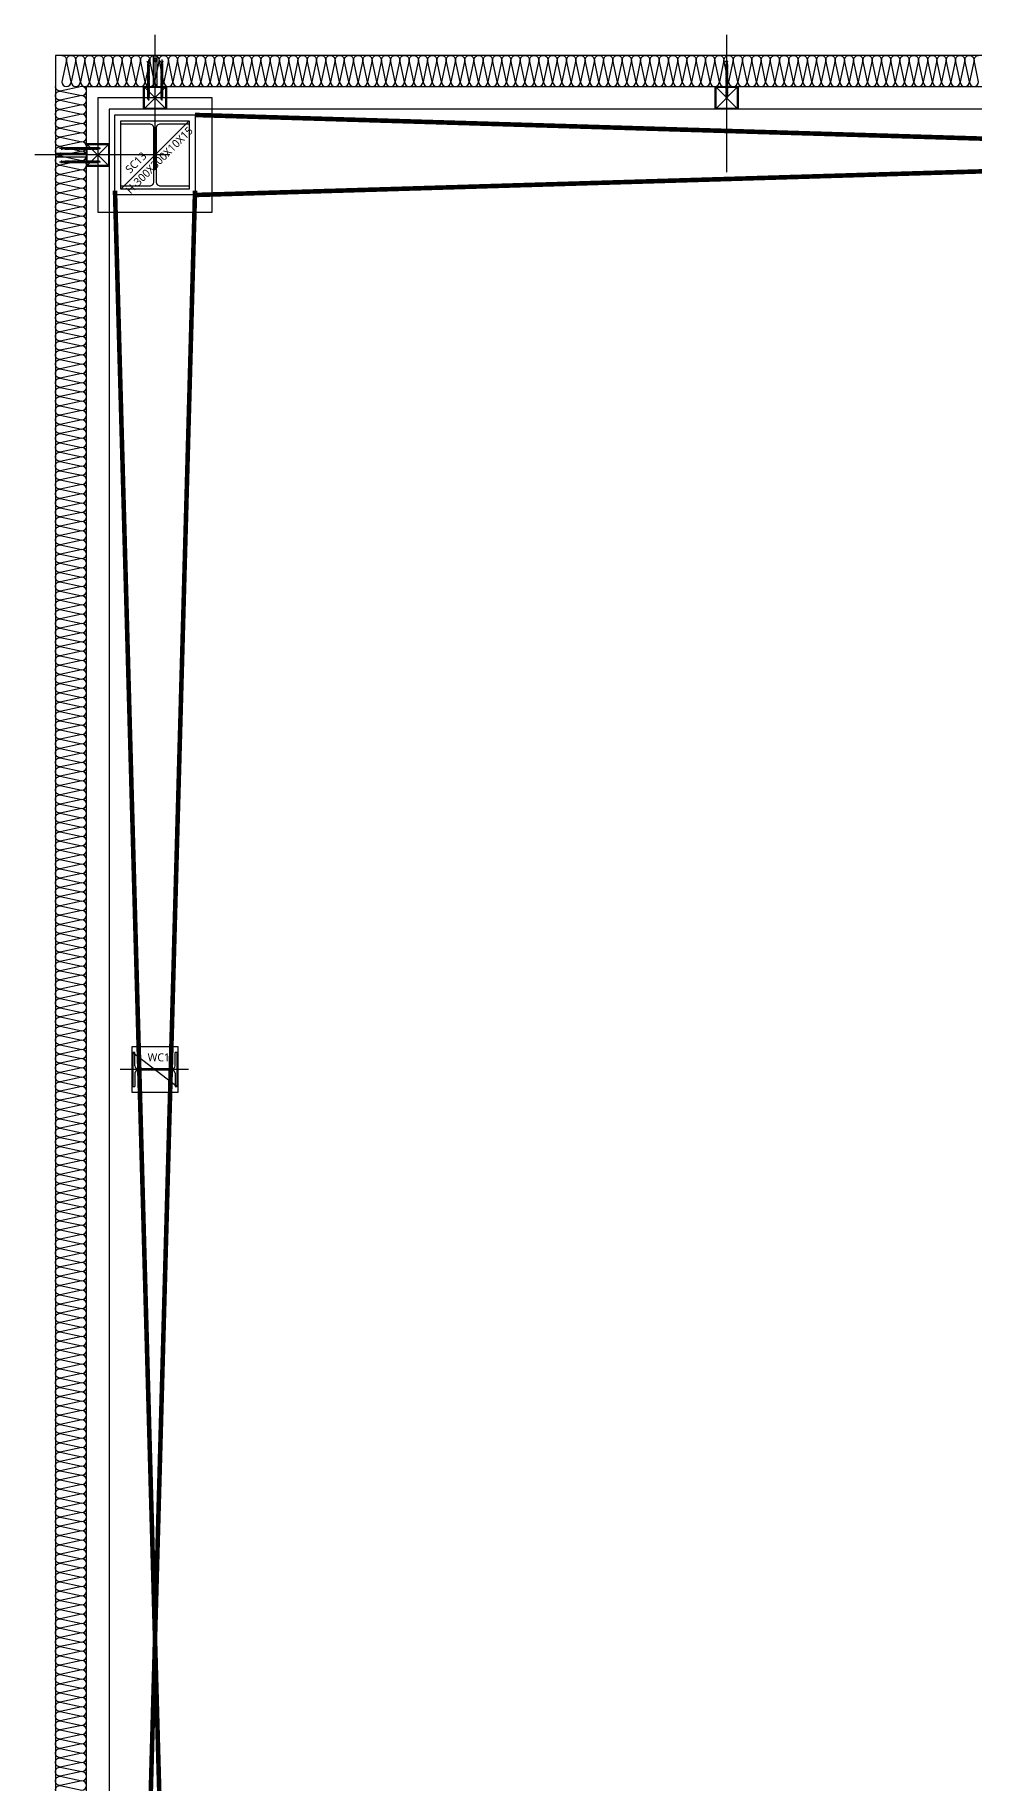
# Model space of a CAD drawing. Header units: millimetres. Extents: x -168200 to 504600, y -244718 to -125918.
# Drawn here: x -127225 to -123118, y -165939 to -158293 of the extents above; entities that cross this region are included whole.
import ezdxf
from ezdxf.enums import TextEntityAlignment as Align

# ---------------------------------------------------------------- set-up
doc = ezdxf.new("R2010")
doc.units = ezdxf.units.MM
doc.linetypes.add('HIDDEN', pattern=[0.375, 0.25, -0.125])
doc.linetypes.add('PHANTOM2', pattern=[1.25, 0.625, -0.125, 0.125, -0.125, 0.125, -0.125])
doc.layers.add('arch', color=8, linetype='Continuous')
doc.styles.add('스타일1', font='malgun.ttf')

# ---------------------------------------------------------------- blocks, each defined once
blk = doc.blocks.new('*U483')
at = {"color": 0}
for points in [[(-9222.2, 0, -0.414214), (-9237.2, 15), (-9222.2, 85, 1), (-9252.2, 85), (-9237.2, 15, -0.414214), (-9252.2, 0, 0.414214)], [(-9192.2, 0, -0.414214), (-9207.2, 15), (-9192.2, 85, 1), (-9222.2, 85), (-9207.2, 15, -0.414214), (-9222.2, 0, 0.414214)], [(-9162.2, 0, -0.414214), (-9177.2, 15), (-9162.2, 85, 1), (-9192.2, 85), (-9177.2, 15, -0.414214), (-9192.2, 0, 0.414214)], [(-9132.2, 0, -0.414214), (-9147.2, 15), (-9132.2, 85, 1), (-9162.2, 85), (-9147.2, 15, -0.414214), (-9162.2, 0, 0.414214)], [(-9102.2, 0, -0.414214), (-9117.2, 15), (-9102.2, 85, 1), (-9132.2, 85), (-9117.2, 15, -0.414214), (-9132.2, 0, 0.414214)], [(-9072.2, 0, -0.414214), (-9087.2, 15), (-9072.2, 85, 1), (-9102.2, 85), (-9087.2, 15, -0.414214), (-9102.2, 0, 0.414214)], [(-9042.2, 0, -0.414214), (-9057.2, 15), (-9042.2, 85, 1), (-9072.2, 85), (-9057.2, 15, -0.414214), (-9072.2, 0, 0.414214)], [(-9012.2, 0, -0.414214), (-9027.2, 15), (-9012.2, 85, 1), (-9042.2, 85), (-9027.2, 15, -0.414214), (-9042.2, 0, 0.414214)], [(-8982.2, 0, -0.414214), (-8997.2, 15), (-8982.2, 85, 1), (-9012.2, 85), (-8997.2, 15, -0.414214), (-9012.2, 0, 0.414214)], [(-8952.2, 0, -0.414214), (-8967.2, 15), (-8952.2, 85, 1), (-8982.2, 85), (-8967.2, 15, -0.414214), (-8982.2, 0, 0.414214)], [(-8922.2, 0, -0.414214), (-8937.2, 15), (-8922.2, 85, 1), (-8952.2, 85), (-8937.2, 15, -0.414214), (-8952.2, 0, 0.414214)], [(-8892.2, 0, -0.414214), (-8907.2, 15), (-8892.2, 85, 1), (-8922.2, 85), (-8907.2, 15, -0.414214), (-8922.2, 0, 0.414214)], [(-8862.2, 0, -0.414214), (-8877.2, 15), (-8862.2, 85, 1), (-8892.2, 85), (-8877.2, 15, -0.414214), (-8892.2, 0, 0.414214)], [(-8832.2, 0, -0.414214), (-8847.2, 15), (-8832.2, 85, 1), (-8862.2, 85), (-8847.2, 15, -0.414214), (-8862.2, 0, 0.414214)], [(-8802.2, 0, -0.414214), (-8817.2, 15), (-8802.2, 85, 1), (-8832.2, 85), (-8817.2, 15, -0.414214), (-8832.2, 0, 0.414214)], [(-8772.2, 0, -0.414214), (-8787.2, 15), (-8772.2, 85, 1), (-8802.2, 85), (-8787.2, 15, -0.414214), (-8802.2, 0, 0.414214)], [(-8742.2, 0, -0.414214), (-8757.2, 15), (-8742.2, 85, 1), (-8772.2, 85), (-8757.2, 15, -0.414214), (-8772.2, 0, 0.414214)], [(-8712.2, 0, -0.414214), (-8727.2, 15), (-8712.2, 85, 1), (-8742.2, 85), (-8727.2, 15, -0.414214), (-8742.2, 0, 0.414214)], [(-8682.2, 0, -0.414214), (-8697.2, 15), (-8682.2, 85, 1), (-8712.2, 85), (-8697.2, 15, -0.414214), (-8712.2, 0, 0.414214)], [(-8652.2, 0, -0.414214), (-8667.2, 15), (-8652.2, 85, 1), (-8682.2, 85), (-8667.2, 15, -0.414214), (-8682.2, 0, 0.414214)], [(-8622.2, 0, -0.414214), (-8637.2, 15), (-8622.2, 85, 1), (-8652.2, 85), (-8637.2, 15, -0.414214), (-8652.2, 0, 0.414214)], [(-8592.2, 0, -0.414214), (-8607.2, 15), (-8592.2, 85, 1), (-8622.2, 85), (-8607.2, 15, -0.414214), (-8622.2, 0, 0.414214)], [(-8562.2, 0, -0.414214), (-8577.2, 15), (-8562.2, 85, 1), (-8592.2, 85), (-8577.2, 15, -0.414214), (-8592.2, 0, 0.414214)], [(-8532.2, 0, -0.414214), (-8547.2, 15), (-8532.2, 85, 1), (-8562.2, 85), (-8547.2, 15, -0.414214), (-8562.2, 0, 0.414214)], [(-8502.2, 0, -0.414214), (-8517.2, 15), (-8502.2, 85, 1), (-8532.2, 85), (-8517.2, 15, -0.414214), (-8532.2, 0, 0.414214)], [(-8472.2, 0, -0.414214), (-8487.2, 15), (-8472.2, 85, 1), (-8502.2, 85), (-8487.2, 15, -0.414214), (-8502.2, 0, 0.414214)], [(-8442.2, 0, -0.414214), (-8457.2, 15), (-8442.2, 85, 1), (-8472.2, 85), (-8457.2, 15, -0.414214), (-8472.2, 0, 0.414214)], [(-8412.2, 0, -0.414214), (-8427.2, 15), (-8412.2, 85, 1), (-8442.2, 85), (-8427.2, 15, -0.414214), (-8442.2, 0, 0.414214)], [(-8382.2, 0, -0.414214), (-8397.2, 15), (-8382.2, 85, 1), (-8412.2, 85), (-8397.2, 15, -0.414214), (-8412.2, 0, 0.414214)], [(-8352.2, 0, -0.414214), (-8367.2, 15), (-8352.2, 85, 1), (-8382.2, 85), (-8367.2, 15, -0.414214), (-8382.2, 0, 0.414214)], [(-8322.2, 0, -0.414214), (-8337.2, 15), (-8322.2, 85, 1), (-8352.2, 85), (-8337.2, 15, -0.414214), (-8352.2, 0, 0.414214)], [(-8292.2, 0, -0.414214), (-8307.2, 15), (-8292.2, 85, 1), (-8322.2, 85), (-8307.2, 15, -0.414214), (-8322.2, 0, 0.414214)], [(-8262.2, 0, -0.414214), (-8277.2, 15), (-8262.2, 85, 1), (-8292.2, 85), (-8277.2, 15, -0.414214), (-8292.2, 0, 0.414214)], [(-8232.2, 0, -0.414214), (-8247.2, 15), (-8232.2, 85, 1), (-8262.2, 85), (-8247.2, 15, -0.414214), (-8262.2, 0, 0.414214)], [(-8202.2, 0, -0.414214), (-8217.2, 15), (-8202.2, 85, 1), (-8232.2, 85), (-8217.2, 15, -0.414214), (-8232.2, 0, 0.414214)], [(-8172.2, 0, -0.414214), (-8187.2, 15), (-8172.2, 85, 1), (-8202.2, 85), (-8187.2, 15, -0.414214), (-8202.2, 0, 0.414214)], [(-8142.2, 0, -0.414214), (-8157.2, 15), (-8142.2, 85, 1), (-8172.2, 85), (-8157.2, 15, -0.414214), (-8172.2, 0, 0.414214)], [(-8112.2, 0, -0.414214), (-8127.2, 15), (-8112.2, 85, 1), (-8142.2, 85), (-8127.2, 15, -0.414214), (-8142.2, 0, 0.414214)], [(-8082.2, 0, -0.414214), (-8097.2, 15), (-8082.2, 85, 1), (-8112.2, 85), (-8097.2, 15, -0.414214), (-8112.2, 0, 0.414214)], [(-8052.2, 0, -0.414214), (-8067.2, 15), (-8052.2, 85, 1), (-8082.2, 85), (-8067.2, 15, -0.414214), (-8082.2, 0, 0.414214)], [(-8022.2, 0, -0.414214), (-8037.2, 15), (-8022.2, 85, 1), (-8052.2, 85), (-8037.2, 15, -0.414214), (-8052.2, 0, 0.414214)], [(-7992.2, 0, -0.414214), (-8007.2, 15), (-7992.2, 85, 1), (-8022.2, 85), (-8007.2, 15, -0.414214), (-8022.2, 0, 0.414214)], [(-7962.2, 0, -0.414214), (-7977.2, 15), (-7962.2, 85, 1), (-7992.2, 85), (-7977.2, 15, -0.414214), (-7992.2, 0, 0.414214)], [(-7932.2, 0, -0.414214), (-7947.2, 15), (-7932.2, 85, 1), (-7962.2, 85), (-7947.2, 15, -0.414214), (-7962.2, 0, 0.414214)], [(-7902.2, 0, -0.414214), (-7917.2, 15), (-7902.2, 85, 1), (-7932.2, 85), (-7917.2, 15, -0.414214), (-7932.2, 0, 0.414214)], [(-7872.2, 0, -0.414214), (-7887.2, 15), (-7872.2, 85, 1), (-7902.2, 85), (-7887.2, 15, -0.414214), (-7902.2, 0, 0.414214)], [(-7842.2, 0, -0.414214), (-7857.2, 15), (-7842.2, 85, 1), (-7872.2, 85), (-7857.2, 15, -0.414214), (-7872.2, 0, 0.414214)], [(-7812.2, 0, -0.414214), (-7827.2, 15), (-7812.2, 85, 1), (-7842.2, 85), (-7827.2, 15, -0.414214), (-7842.2, 0, 0.414214)], [(-7782.2, 0, -0.414214), (-7797.2, 15), (-7782.2, 85, 1), (-7812.2, 85), (-7797.2, 15, -0.414214), (-7812.2, 0, 0.414214)], [(-7752.2, 0, -0.414214), (-7767.2, 15), (-7752.2, 85, 1), (-7782.2, 85), (-7767.2, 15, -0.414214), (-7782.2, 0, 0.414214)], [(-7722.2, 0, -0.414214), (-7737.2, 15), (-7722.2, 85, 1), (-7752.2, 85), (-7737.2, 15, -0.414214), (-7752.2, 0, 0.414214)], [(-7692.2, 0, -0.414214), (-7707.2, 15), (-7692.2, 85, 1), (-7722.2, 85), (-7707.2, 15, -0.414214), (-7722.2, 0, 0.414214)], [(-7662.2, 0, -0.414214), (-7677.2, 15), (-7662.2, 85, 1), (-7692.2, 85), (-7677.2, 15, -0.414214), (-7692.2, 0, 0.414214)], [(-7632.2, 0, -0.414214), (-7647.2, 15), (-7632.2, 85, 1), (-7662.2, 85), (-7647.2, 15, -0.414214), (-7662.2, 0, 0.414214)], [(-7602.2, 0, -0.414214), (-7617.2, 15), (-7602.2, 85, 1), (-7632.2, 85), (-7617.2, 15, -0.414214), (-7632.2, 0, 0.414214)], [(-7572.2, 0, -0.414214), (-7587.2, 15), (-7572.2, 85, 1), (-7602.2, 85), (-7587.2, 15, -0.414214), (-7602.2, 0, 0.414214)], [(-7542.2, 0, -0.414214), (-7557.2, 15), (-7542.2, 85, 1), (-7572.2, 85), (-7557.2, 15, -0.414214), (-7572.2, 0, 0.414214)], [(-7512.2, 0, -0.414214), (-7527.2, 15), (-7512.2, 85, 1), (-7542.2, 85), (-7527.2, 15, -0.414214), (-7542.2, 0, 0.414214)], [(-7482.2, 0, -0.414214), (-7497.2, 15), (-7482.2, 85, 1), (-7512.2, 85), (-7497.2, 15, -0.414214), (-7512.2, 0, 0.414214)], [(-7452.2, 0, -0.414214), (-7467.2, 15), (-7452.2, 85, 1), (-7482.2, 85), (-7467.2, 15, -0.414214), (-7482.2, 0, 0.414214)], [(-7422.2, 0, -0.414214), (-7437.2, 15), (-7422.2, 85, 1), (-7452.2, 85), (-7437.2, 15, -0.414214), (-7452.2, 0, 0.414214)], [(-7392.2, 0, -0.414214), (-7407.2, 15), (-7392.2, 85, 1), (-7422.2, 85), (-7407.2, 15, -0.414214), (-7422.2, 0, 0.414214)], [(-7362.2, 0, -0.414214), (-7377.2, 15), (-7362.2, 85, 1), (-7392.2, 85), (-7377.2, 15, -0.414214), (-7392.2, 0, 0.414214)], [(-7332.2, 0, -0.414214), (-7347.2, 15), (-7332.2, 85, 1), (-7362.2, 85), (-7347.2, 15, -0.414214), (-7362.2, 0, 0.414214)], [(-7302.2, 0, -0.414214), (-7317.2, 15), (-7302.2, 85, 1), (-7332.2, 85), (-7317.2, 15, -0.414214), (-7332.2, 0, 0.414214)], [(-7272.2, 0, -0.414214), (-7287.2, 15), (-7272.2, 85, 1), (-7302.2, 85), (-7287.2, 15, -0.414214), (-7302.2, 0, 0.414214)], [(-7242.2, 0, -0.414214), (-7257.2, 15), (-7242.2, 85, 1), (-7272.2, 85), (-7257.2, 15, -0.414214), (-7272.2, 0, 0.414214)], [(-7212.2, 0, -0.414214), (-7227.2, 15), (-7212.2, 85, 1), (-7242.2, 85), (-7227.2, 15, -0.414214), (-7242.2, 0, 0.414214)], [(-7182.2, 0, -0.414214), (-7197.2, 15), (-7182.2, 85, 1), (-7212.2, 85), (-7197.2, 15, -0.414214), (-7212.2, 0, 0.414214)], [(-7152.2, 0, -0.414214), (-7167.2, 15), (-7152.2, 85, 1), (-7182.2, 85), (-7167.2, 15, -0.414214), (-7182.2, 0, 0.414214)], [(-7122.2, 0, -0.414214), (-7137.2, 15), (-7122.2, 85, 1), (-7152.2, 85), (-7137.2, 15, -0.414214), (-7152.2, 0, 0.414214)], [(-7092.2, 0, -0.414214), (-7107.2, 15), (-7092.2, 85, 1), (-7122.2, 85), (-7107.2, 15, -0.414214), (-7122.2, 0, 0.414214)], [(-7062.2, 0, -0.414214), (-7077.2, 15), (-7062.2, 85, 1), (-7092.2, 85), (-7077.2, 15, -0.414214), (-7092.2, 0, 0.414214)], [(-7032.2, 0, -0.414214), (-7047.2, 15), (-7032.2, 85, 1), (-7062.2, 85), (-7047.2, 15, -0.414214), (-7062.2, 0, 0.414214)], [(-7002.2, 0, -0.414214), (-7017.2, 15), (-7002.2, 85, 1), (-7032.2, 85), (-7017.2, 15, -0.414214), (-7032.2, 0, 0.414214)], [(-6972.2, 0, -0.414214), (-6987.2, 15), (-6972.2, 85, 1), (-7002.2, 85), (-6987.2, 15, -0.414214), (-7002.2, 0, 0.414214)], [(-6942.2, 0, -0.414214), (-6957.2, 15), (-6942.2, 85, 1), (-6972.2, 85), (-6957.2, 15, -0.414214), (-6972.2, 0, 0.414214)], [(-6912.2, 0, -0.414214), (-6927.2, 15), (-6912.2, 85, 1), (-6942.2, 85), (-6927.2, 15, -0.414214), (-6942.2, 0, 0.414214)], [(-6882.2, 0, -0.414214), (-6897.2, 15), (-6882.2, 85, 1), (-6912.2, 85), (-6897.2, 15, -0.414214), (-6912.2, 0, 0.414214)], [(-6852.2, 0, -0.414214), (-6867.2, 15), (-6852.2, 85, 1), (-6882.2, 85), (-6867.2, 15, -0.414214), (-6882.2, 0, 0.414214)], [(-6822.2, 0, -0.414214), (-6837.2, 15), (-6822.2, 85, 1), (-6852.2, 85), (-6837.2, 15, -0.414214), (-6852.2, 0, 0.414214)], [(-6792.2, 0, -0.414214), (-6807.2, 15), (-6792.2, 85, 1), (-6822.2, 85), (-6807.2, 15, -0.414214), (-6822.2, 0, 0.414214)], [(-6762.2, 0, -0.414214), (-6777.2, 15), (-6762.2, 85, 1), (-6792.2, 85), (-6777.2, 15, -0.414214), (-6792.2, 0, 0.414214)], [(-6732.2, 0, -0.414214), (-6747.2, 15), (-6732.2, 85, 1), (-6762.2, 85), (-6747.2, 15, -0.414214), (-6762.2, 0, 0.414214)], [(-6702.2, 0, -0.414214), (-6717.2, 15), (-6702.2, 85, 1), (-6732.2, 85), (-6717.2, 15, -0.414214), (-6732.2, 0, 0.414214)], [(-6672.2, 0, -0.414214), (-6687.2, 15), (-6672.2, 85, 1), (-6702.2, 85), (-6687.2, 15, -0.414214), (-6702.2, 0, 0.414214)], [(-6642.2, 0, -0.414214), (-6657.2, 15), (-6642.2, 85, 1), (-6672.2, 85), (-6657.2, 15, -0.414214), (-6672.2, 0, 0.414214)], [(-6612.2, 0, -0.414214), (-6627.2, 15), (-6612.2, 85, 1), (-6642.2, 85), (-6627.2, 15, -0.414214), (-6642.2, 0, 0.414214)], [(-6582.2, 0, -0.414214), (-6597.2, 15), (-6582.2, 85, 1), (-6612.2, 85), (-6597.2, 15, -0.414214), (-6612.2, 0, 0.414214)], [(-6552.2, 0, -0.414214), (-6567.2, 15), (-6552.2, 85, 1), (-6582.2, 85), (-6567.2, 15, -0.414214), (-6582.2, 0, 0.414214)], [(-6522.2, 0, -0.414214), (-6537.2, 15), (-6522.2, 85, 1), (-6552.2, 85), (-6537.2, 15, -0.414214), (-6552.2, 0, 0.414214)], [(-6492.2, 0, -0.414214), (-6507.2, 15), (-6492.2, 85, 1), (-6522.2, 85), (-6507.2, 15, -0.414214), (-6522.2, 0, 0.414214)], [(-6462.2, 0, -0.414214), (-6477.2, 15), (-6462.2, 85, 1), (-6492.2, 85), (-6477.2, 15, -0.414214), (-6492.2, 0, 0.414214)], [(-6432.2, 0, -0.414214), (-6447.2, 15), (-6432.2, 85, 1), (-6462.2, 85), (-6447.2, 15, -0.414214), (-6462.2, 0, 0.414214)], [(-6402.2, 0, -0.414214), (-6417.2, 15), (-6402.2, 85, 1), (-6432.2, 85), (-6417.2, 15, -0.414214), (-6432.2, 0, 0.414214)], [(-6372.2, 0, -0.414214), (-6387.2, 15), (-6372.2, 85, 1), (-6402.2, 85), (-6387.2, 15, -0.414214), (-6402.2, 0, 0.414214)], [(-6342.2, 0, -0.414214), (-6357.2, 15), (-6342.2, 85, 1), (-6372.2, 85), (-6357.2, 15, -0.414214), (-6372.2, 0, 0.414214)], [(-6312.2, 0, -0.414214), (-6327.2, 15), (-6312.2, 85, 1), (-6342.2, 85), (-6327.2, 15, -0.414214), (-6342.2, 0, 0.414214)], [(-6282.2, 0, -0.414214), (-6297.2, 15), (-6282.2, 85, 1), (-6312.2, 85), (-6297.2, 15, -0.414214), (-6312.2, 0, 0.414214)], [(-6252.2, 0, -0.414214), (-6267.2, 15), (-6252.2, 85, 1), (-6282.2, 85), (-6267.2, 15, -0.414214), (-6282.2, 0, 0.414214)], [(-6222.2, 0, -0.414214), (-6237.2, 15), (-6222.2, 85, 1), (-6252.2, 85), (-6237.2, 15, -0.414214), (-6252.2, 0, 0.414214)], [(-6192.2, 0, -0.414214), (-6207.2, 15), (-6192.2, 85, 1), (-6222.2, 85), (-6207.2, 15, -0.414214), (-6222.2, 0, 0.414214)], [(-6162.2, 0, -0.414214), (-6177.2, 15), (-6162.2, 85, 1), (-6192.2, 85), (-6177.2, 15, -0.414214), (-6192.2, 0, 0.414214)], [(-6132.2, 0, -0.414214), (-6147.2, 15), (-6132.2, 85, 1), (-6162.2, 85), (-6147.2, 15, -0.414214), (-6162.2, 0, 0.414214)], [(-6102.2, 0, -0.414214), (-6117.2, 15), (-6102.2, 85, 1), (-6132.2, 85), (-6117.2, 15, -0.414214), (-6132.2, 0, 0.414214)], [(-6072.2, 0, -0.414214), (-6087.2, 15), (-6072.2, 85, 1), (-6102.2, 85), (-6087.2, 15, -0.414214), (-6102.2, 0, 0.414214)], [(-6042.2, 0, -0.414214), (-6057.2, 15), (-6042.2, 85, 1), (-6072.2, 85), (-6057.2, 15, -0.414214), (-6072.2, 0, 0.414214)], [(-6012.2, 0, -0.414214), (-6027.2, 15), (-6012.2, 85, 1), (-6042.2, 85), (-6027.2, 15, -0.414214), (-6042.2, 0, 0.414214)], [(-5982.2, 0, -0.414214), (-5997.2, 15), (-5982.2, 85, 1), (-6012.2, 85), (-5997.2, 15, -0.414214), (-6012.2, 0, 0.414214)], [(-5952.2, 0, -0.414214), (-5967.2, 15), (-5952.2, 85, 1), (-5982.2, 85), (-5967.2, 15, -0.414214), (-5982.2, 0, 0.414214)], [(-5922.2, 0, -0.414214), (-5937.2, 15), (-5922.2, 85, 1), (-5952.2, 85), (-5937.2, 15, -0.414214), (-5952.2, 0, 0.414214)], [(-5892.2, 0, -0.414214), (-5907.2, 15), (-5892.2, 85, 1), (-5922.2, 85), (-5907.2, 15, -0.414214), (-5922.2, 0, 0.414214)], [(-5862.2, 0, -0.414214), (-5877.2, 15), (-5862.2, 85, 1), (-5892.2, 85), (-5877.2, 15, -0.414214), (-5892.2, 0, 0.414214)], [(-5832.2, 0, -0.414214), (-5847.2, 15), (-5832.2, 85, 1), (-5862.2, 85), (-5847.2, 15, -0.414214), (-5862.2, 0, 0.414214)], [(-5802.2, 0, -0.414214), (-5817.2, 15), (-5802.2, 85, 1), (-5832.2, 85), (-5817.2, 15, -0.414214), (-5832.2, 0, 0.414214)], [(-5772.2, 0, -0.414214), (-5787.2, 15), (-5772.2, 85, 1), (-5802.2, 85), (-5787.2, 15, -0.414214), (-5802.2, 0, 0.414214)], [(-5742.2, 0, -0.414214), (-5757.2, 15), (-5742.2, 85, 1), (-5772.2, 85), (-5757.2, 15, -0.414214), (-5772.2, 0, 0.414214)], [(-5712.2, 0, -0.414214), (-5727.2, 15), (-5712.2, 85, 1), (-5742.2, 85), (-5727.2, 15, -0.414214), (-5742.2, 0, 0.414214)], [(-5682.2, 0, -0.414214), (-5697.2, 15), (-5682.2, 85, 1), (-5712.2, 85), (-5697.2, 15, -0.414214), (-5712.2, 0, 0.414214)], [(-5652.2, 0, -0.414214), (-5667.2, 15), (-5652.2, 85, 1), (-5682.2, 85), (-5667.2, 15, -0.414214), (-5682.2, 0, 0.414214)], [(-5622.2, 0, -0.414214), (-5637.2, 15), (-5622.2, 85, 1), (-5652.2, 85), (-5637.2, 15, -0.414214), (-5652.2, 0, 0.414214)], [(-5592.2, 0, -0.414214), (-5607.2, 15), (-5592.2, 85, 1), (-5622.2, 85), (-5607.2, 15, -0.414214), (-5622.2, 0, 0.414214)], [(-5562.2, 0, -0.414214), (-5577.2, 15), (-5562.2, 85, 1), (-5592.2, 85), (-5577.2, 15, -0.414214), (-5592.2, 0, 0.414214)], [(-5532.2, 0, -0.414214), (-5547.2, 15), (-5532.2, 85, 1), (-5562.2, 85), (-5547.2, 15, -0.414214), (-5562.2, 0, 0.414214)], [(-5502.2, 0, -0.414214), (-5517.2, 15), (-5502.2, 85, 1), (-5532.2, 85), (-5517.2, 15, -0.414214), (-5532.2, 0, 0.414214)], [(-5472.2, 0, -0.414214), (-5487.2, 15), (-5472.2, 85, 1), (-5502.2, 85), (-5487.2, 15, -0.414214), (-5502.2, 0, 0.414214)], [(-5442.2, 0, -0.414214), (-5457.2, 15), (-5442.2, 85, 1), (-5472.2, 85), (-5457.2, 15, -0.414214), (-5472.2, 0, 0.414214)], [(-5412.2, 0, -0.414214), (-5427.2, 15), (-5412.2, 85, 1), (-5442.2, 85), (-5427.2, 15, -0.414214), (-5442.2, 0, 0.414214)], [(-5382.2, 0, -0.414214), (-5397.2, 15), (-5382.2, 85, 1), (-5412.2, 85), (-5397.2, 15, -0.414214), (-5412.2, 0, 0.414214)], [(-5352.2, 0, -0.414214), (-5367.2, 15), (-5352.2, 85, 1), (-5382.2, 85), (-5367.2, 15, -0.414214), (-5382.2, 0, 0.414214)], [(-5322.2, 0, -0.414214), (-5337.2, 15), (-5322.2, 85, 1), (-5352.2, 85), (-5337.2, 15, -0.414214), (-5352.2, 0, 0.414214)], [(-5292.2, 0, -0.414214), (-5307.2, 15), (-5292.2, 85, 1), (-5322.2, 85), (-5307.2, 15, -0.414214), (-5322.2, 0, 0.414214)], [(-5262.2, 0, -0.414214), (-5277.2, 15), (-5262.2, 85, 1), (-5292.2, 85), (-5277.2, 15, -0.414214), (-5292.2, 0, 0.414214)], [(-5232.2, 0, -0.414214), (-5247.2, 15), (-5232.2, 85, 1), (-5262.2, 85), (-5247.2, 15, -0.414214), (-5262.2, 0, 0.414214)], [(-5202.2, 0, -0.414214), (-5217.2, 15), (-5202.2, 85, 1), (-5232.2, 85), (-5217.2, 15, -0.414214), (-5232.2, 0, 0.414214)], [(-5172.2, 0, -0.414214), (-5187.2, 15), (-5172.2, 85, 1), (-5202.2, 85), (-5187.2, 15, -0.414214), (-5202.2, 0, 0.414214)], [(-5142.2, 0, -0.414214), (-5157.2, 15), (-5142.2, 85, 1), (-5172.2, 85), (-5157.2, 15, -0.414214), (-5172.2, 0, 0.414214)], [(-5112.2, 0, -0.414214), (-5127.2, 15), (-5112.2, 85, 1), (-5142.2, 85), (-5127.2, 15, -0.414214), (-5142.2, 0, 0.414214)], [(-5082.2, 0, -0.414214), (-5097.2, 15), (-5082.2, 85, 1), (-5112.2, 85), (-5097.2, 15, -0.414214), (-5112.2, 0, 0.414214)], [(-5052.2, 0, -0.414214), (-5067.2, 15), (-5052.2, 85, 1), (-5082.2, 85), (-5067.2, 15, -0.414214), (-5082.2, 0, 0.414214)], [(-5022.2, 0, -0.414214), (-5037.2, 15), (-5022.2, 85, 1), (-5052.2, 85), (-5037.2, 15, -0.414214), (-5052.2, 0, 0.414214)], [(-4992.2, 0, -0.414214), (-5007.2, 15), (-4992.2, 85, 1), (-5022.2, 85), (-5007.2, 15, -0.414214), (-5022.2, 0, 0.414214)], [(-4962.2, 0, -0.414214), (-4977.2, 15), (-4962.2, 85, 1), (-4992.2, 85), (-4977.2, 15, -0.414214), (-4992.2, 0, 0.414214)], [(-4932.2, 0, -0.414214), (-4947.2, 15), (-4932.2, 85, 1), (-4962.2, 85), (-4947.2, 15, -0.414214), (-4962.2, 0, 0.414214)], [(-4902.2, 0, -0.414214), (-4917.2, 15), (-4902.2, 85, 1), (-4932.2, 85), (-4917.2, 15, -0.414214), (-4932.2, 0, 0.414214)], [(-4872.2, 0, -0.414214), (-4887.2, 15), (-4872.2, 85, 1), (-4902.2, 85), (-4887.2, 15, -0.414214), (-4902.2, 0, 0.414214)], [(-4842.2, 0, -0.414214), (-4857.2, 15), (-4842.2, 85, 1), (-4872.2, 85), (-4857.2, 15, -0.414214), (-4872.2, 0, 0.414214)], [(-4812.2, 0, -0.414214), (-4827.2, 15), (-4812.2, 85, 1), (-4842.2, 85), (-4827.2, 15, -0.414214), (-4842.2, 0, 0.414214)], [(-4782.2, 0, -0.414214), (-4797.2, 15), (-4782.2, 85, 1), (-4812.2, 85), (-4797.2, 15, -0.414214), (-4812.2, 0, 0.414214)], [(-4752.2, 0, -0.414214), (-4767.2, 15), (-4752.2, 85, 1), (-4782.2, 85), (-4767.2, 15, -0.414214), (-4782.2, 0, 0.414214)], [(-4722.2, 0, -0.414214), (-4737.2, 15), (-4722.2, 85, 1), (-4752.2, 85), (-4737.2, 15, -0.414214), (-4752.2, 0, 0.414214)], [(-4692.2, 0, -0.414214), (-4707.2, 15), (-4692.2, 85, 1), (-4722.2, 85), (-4707.2, 15, -0.414214), (-4722.2, 0, 0.414214)], [(-4662.2, 0, -0.414214), (-4677.2, 15), (-4662.2, 85, 1), (-4692.2, 85), (-4677.2, 15, -0.414214), (-4692.2, 0, 0.414214)], [(-4632.2, 0, -0.414214), (-4647.2, 15), (-4632.2, 85, 1), (-4662.2, 85), (-4647.2, 15, -0.414214), (-4662.2, 0, 0.414214)], [(-4602.2, 0, -0.414214), (-4617.2, 15), (-4602.2, 85, 1), (-4632.2, 85), (-4617.2, 15, -0.414214), (-4632.2, 0, 0.414214)], [(-4572.2, 0, -0.414214), (-4587.2, 15), (-4572.2, 85, 1), (-4602.2, 85), (-4587.2, 15, -0.414214), (-4602.2, 0, 0.414214)], [(-4542.2, 0, -0.414214), (-4557.2, 15), (-4542.2, 85, 1), (-4572.2, 85), (-4557.2, 15, -0.414214), (-4572.2, 0, 0.414214)], [(-4512.2, 0, -0.414214), (-4527.2, 15), (-4512.2, 85, 1), (-4542.2, 85), (-4527.2, 15, -0.414214), (-4542.2, 0, 0.414214)], [(-4482.2, 0, -0.414214), (-4497.2, 15), (-4482.2, 85, 1), (-4512.2, 85), (-4497.2, 15, -0.414214), (-4512.2, 0, 0.414214)], [(-4452.2, 0, -0.414214), (-4467.2, 15), (-4452.2, 85, 1), (-4482.2, 85), (-4467.2, 15, -0.414214), (-4482.2, 0, 0.414214)], [(-4422.2, 0, -0.414214), (-4437.2, 15), (-4422.2, 85, 1), (-4452.2, 85), (-4437.2, 15, -0.414214), (-4452.2, 0, 0.414214)], [(-4392.2, 0, -0.414214), (-4407.2, 15), (-4392.2, 85, 1), (-4422.2, 85), (-4407.2, 15, -0.414214), (-4422.2, 0, 0.414214)], [(-4362.2, 0, -0.414214), (-4377.2, 15), (-4362.2, 85, 1), (-4392.2, 85), (-4377.2, 15, -0.414214), (-4392.2, 0, 0.414214)], [(-4332.2, 0, -0.414214), (-4347.2, 15), (-4332.2, 85, 1), (-4362.2, 85), (-4347.2, 15, -0.414214), (-4362.2, 0, 0.414214)], [(-4302.2, 0, -0.414214), (-4317.2, 15), (-4302.2, 85, 1), (-4332.2, 85), (-4317.2, 15, -0.414214), (-4332.2, 0, 0.414214)], [(-4272.2, 0, -0.414214), (-4287.2, 15), (-4272.2, 85, 1), (-4302.2, 85), (-4287.2, 15, -0.414214), (-4302.2, 0, 0.414214)], [(-4242.2, 0, -0.414214), (-4257.2, 15), (-4242.2, 85, 1), (-4272.2, 85), (-4257.2, 15, -0.414214), (-4272.2, 0, 0.414214)], [(-4212.2, 0, -0.414214), (-4227.2, 15), (-4212.2, 85, 1), (-4242.2, 85), (-4227.2, 15, -0.414214), (-4242.2, 0, 0.414214)], [(-4182.2, 0, -0.414214), (-4197.2, 15), (-4182.2, 85, 1), (-4212.2, 85), (-4197.2, 15, -0.414214), (-4212.2, 0, 0.414214)], [(-4152.2, 0, -0.414214), (-4167.2, 15), (-4152.2, 85, 1), (-4182.2, 85), (-4167.2, 15, -0.414214), (-4182.2, 0, 0.414214)], [(-4122.2, 0, -0.414214), (-4137.2, 15), (-4122.2, 85, 1), (-4152.2, 85), (-4137.2, 15, -0.414214), (-4152.2, 0, 0.414214)], [(-4092.2, 0, -0.414214), (-4107.2, 15), (-4092.2, 85, 1), (-4122.2, 85), (-4107.2, 15, -0.414214), (-4122.2, 0, 0.414214)], [(-4062.2, 0, -0.414214), (-4077.2, 15), (-4062.2, 85, 1), (-4092.2, 85), (-4077.2, 15, -0.414214), (-4092.2, 0, 0.414214)], [(-4032.2, 0, -0.414214), (-4047.2, 15), (-4032.2, 85, 1), (-4062.2, 85), (-4047.2, 15, -0.414214), (-4062.2, 0, 0.414214)], [(-4002.2, 0, -0.414214), (-4017.2, 15), (-4002.2, 85, 1), (-4032.2, 85), (-4017.2, 15, -0.414214), (-4032.2, 0, 0.414214)], [(-3972.2, 0, -0.414214), (-3987.2, 15), (-3972.2, 85, 1), (-4002.2, 85), (-3987.2, 15, -0.414214), (-4002.2, 0, 0.414214)], [(-3942.2, 0, -0.414214), (-3957.2, 15), (-3942.2, 85, 1), (-3972.2, 85), (-3957.2, 15, -0.414214), (-3972.2, 0, 0.414214)], [(-3912.2, 0, -0.414214), (-3927.2, 15), (-3912.2, 85, 1), (-3942.2, 85), (-3927.2, 15, -0.414214), (-3942.2, 0, 0.414214)], [(-3882.2, 0, -0.414214), (-3897.2, 15), (-3882.2, 85, 1), (-3912.2, 85), (-3897.2, 15, -0.414214), (-3912.2, 0, 0.414214)], [(-3852.2, 0, -0.414214), (-3867.2, 15), (-3852.2, 85, 1), (-3882.2, 85), (-3867.2, 15, -0.414214), (-3882.2, 0, 0.414214)], [(-3822.2, 0, -0.414214), (-3837.2, 15), (-3822.2, 85, 1), (-3852.2, 85), (-3837.2, 15, -0.414214), (-3852.2, 0, 0.414214)], [(-3792.2, 0, -0.414214), (-3807.2, 15), (-3792.2, 85, 1), (-3822.2, 85), (-3807.2, 15, -0.414214), (-3822.2, 0, 0.414214)], [(-3762.2, 0, -0.414214), (-3777.2, 15), (-3762.2, 85, 1), (-3792.2, 85), (-3777.2, 15, -0.414214), (-3792.2, 0, 0.414214)], [(-3732.2, 0, -0.414214), (-3747.2, 15), (-3732.2, 85, 1), (-3762.2, 85), (-3747.2, 15, -0.414214), (-3762.2, 0, 0.414214)]]:
    blk.add_lwpolyline(points, format="xyb", dxfattribs=at)
blk = doc.blocks.new('*U484')
at = {"color": 0}
for points in [[(-2012.6, 0, -0.414214), (-2027.6, 15), (-2012.6, 85, 1), (-2042.6, 85), (-2027.6, 15, -0.414214), (-2042.6, 0, 0.414214)], [(-1982.6, 0, -0.414214), (-1997.6, 15), (-1982.6, 85, 1), (-2012.6, 85), (-1997.6, 15, -0.414214), (-2012.6, 0, 0.414214)], [(-1952.6, 0, -0.414214), (-1967.6, 15), (-1952.6, 85, 1), (-1982.6, 85), (-1967.6, 15, -0.414214), (-1982.6, 0, 0.414214)], [(-1922.6, 0, -0.414214), (-1937.6, 15), (-1922.6, 85, 1), (-1952.6, 85), (-1937.6, 15, -0.414214), (-1952.6, 0, 0.414214)], [(-1892.6, 0, -0.414214), (-1907.6, 15), (-1892.6, 85, 1), (-1922.6, 85), (-1907.6, 15, -0.414214), (-1922.6, 0, 0.414214)], [(-1862.6, 0, -0.414214), (-1877.6, 15), (-1862.6, 85, 1), (-1892.6, 85), (-1877.6, 15, -0.414214), (-1892.6, 0, 0.414214)], [(-1832.6, 0, -0.414214), (-1847.6, 15), (-1832.6, 85, 1), (-1862.6, 85), (-1847.6, 15, -0.414214), (-1862.6, 0, 0.414214)], [(-1802.6, 0, -0.414214), (-1817.6, 15), (-1802.6, 85, 1), (-1832.6, 85), (-1817.6, 15, -0.414214), (-1832.6, 0, 0.414214)], [(-1772.6, 0, -0.414214), (-1787.6, 15), (-1772.6, 85, 1), (-1802.6, 85), (-1787.6, 15, -0.414214), (-1802.6, 0, 0.414214)], [(-1742.6, 0, -0.414214), (-1757.6, 15), (-1742.6, 85, 1), (-1772.6, 85), (-1757.6, 15, -0.414214), (-1772.6, 0, 0.414214)], [(-1712.6, 0, -0.414214), (-1727.6, 15), (-1712.6, 85, 1), (-1742.6, 85), (-1727.6, 15, -0.414214), (-1742.6, 0, 0.414214)], [(-1682.6, 0, -0.414214), (-1697.6, 15), (-1682.6, 85, 1), (-1712.6, 85), (-1697.6, 15, -0.414214), (-1712.6, 0, 0.414214)], [(-1652.6, 0, -0.414214), (-1667.6, 15), (-1652.6, 85, 1), (-1682.6, 85), (-1667.6, 15, -0.414214), (-1682.6, 0, 0.414214)], [(-1622.6, 0, -0.414214), (-1637.6, 15), (-1622.6, 85, 1), (-1652.6, 85), (-1637.6, 15, -0.414214), (-1652.6, 0, 0.414214)], [(-1592.6, 0, -0.414214), (-1607.6, 15), (-1592.6, 85, 1), (-1622.6, 85), (-1607.6, 15, -0.414214), (-1622.6, 0, 0.414214)], [(-1562.6, 0, -0.414214), (-1577.6, 15), (-1562.6, 85, 1), (-1592.6, 85), (-1577.6, 15, -0.414214), (-1592.6, 0, 0.414214)], [(-1532.6, 0, -0.414214), (-1547.6, 15), (-1532.6, 85, 1), (-1562.6, 85), (-1547.6, 15, -0.414214), (-1562.6, 0, 0.414214)], [(-1502.6, 0, -0.414214), (-1517.6, 15), (-1502.6, 85, 1), (-1532.6, 85), (-1517.6, 15, -0.414214), (-1532.6, 0, 0.414214)], [(-1472.6, 0, -0.414214), (-1487.6, 15), (-1472.6, 85, 1), (-1502.6, 85), (-1487.6, 15, -0.414214), (-1502.6, 0, 0.414214)], [(-1442.6, 0, -0.414214), (-1457.6, 15), (-1442.6, 85, 1), (-1472.6, 85), (-1457.6, 15, -0.414214), (-1472.6, 0, 0.414214)], [(-1412.6, 0, -0.414214), (-1427.6, 15), (-1412.6, 85, 1), (-1442.6, 85), (-1427.6, 15, -0.414214), (-1442.6, 0, 0.414214)], [(-1382.6, 0, -0.414214), (-1397.6, 15), (-1382.6, 85, 1), (-1412.6, 85), (-1397.6, 15, -0.414214), (-1412.6, 0, 0.414214)], [(-1352.6, 0, -0.414214), (-1367.6, 15), (-1352.6, 85, 1), (-1382.6, 85), (-1367.6, 15, -0.414214), (-1382.6, 0, 0.414214)], [(-1322.6, 0, -0.414214), (-1337.6, 15), (-1322.6, 85, 1), (-1352.6, 85), (-1337.6, 15, -0.414214), (-1352.6, 0, 0.414214)], [(-1292.6, 0, -0.414214), (-1307.6, 15), (-1292.6, 85, 1), (-1322.6, 85), (-1307.6, 15, -0.414214), (-1322.6, 0, 0.414214)], [(-1262.6, 0, -0.414214), (-1277.6, 15), (-1262.6, 85, 1), (-1292.6, 85), (-1277.6, 15, -0.414214), (-1292.6, 0, 0.414214)], [(-1232.6, 0, -0.414214), (-1247.6, 15), (-1232.6, 85, 1), (-1262.6, 85), (-1247.6, 15, -0.414214), (-1262.6, 0, 0.414214)], [(-1202.6, 0, -0.414214), (-1217.6, 15), (-1202.6, 85, 1), (-1232.6, 85), (-1217.6, 15, -0.414214), (-1232.6, 0, 0.414214)], [(-1172.6, 0, -0.414214), (-1187.6, 15), (-1172.6, 85, 1), (-1202.6, 85), (-1187.6, 15, -0.414214), (-1202.6, 0, 0.414214)], [(-1142.6, 0, -0.414214), (-1157.6, 15), (-1142.6, 85, 1), (-1172.6, 85), (-1157.6, 15, -0.414214), (-1172.6, 0, 0.414214)], [(-1112.6, 0, -0.414214), (-1127.6, 15), (-1112.6, 85, 1), (-1142.6, 85), (-1127.6, 15, -0.414214), (-1142.6, 0, 0.414214)], [(-1082.6, 0, -0.414214), (-1097.6, 15), (-1082.6, 85, 1), (-1112.6, 85), (-1097.6, 15, -0.414214), (-1112.6, 0, 0.414214)], [(-1052.6, 0, -0.414214), (-1067.6, 15), (-1052.6, 85, 1), (-1082.6, 85), (-1067.6, 15, -0.414214), (-1082.6, 0, 0.414214)], [(-1022.6, 0, -0.414214), (-1037.6, 15), (-1022.6, 85, 1), (-1052.6, 85), (-1037.6, 15, -0.414214), (-1052.6, 0, 0.414214)], [(-992.6, 0, -0.414214), (-1007.6, 15), (-992.6, 85, 1), (-1022.6, 85), (-1007.6, 15, -0.414214), (-1022.6, 0, 0.414214)], [(-962.6, 0, -0.414214), (-977.6, 15), (-962.6, 85, 1), (-992.6, 85), (-977.6, 15, -0.414214), (-992.6, 0, 0.414214)], [(-932.6, 0, -0.414214), (-947.6, 15), (-932.6, 85, 1), (-962.6, 85), (-947.6, 15, -0.414214), (-962.6, 0, 0.414214)], [(-902.6, 0, -0.414214), (-917.6, 15), (-902.6, 85, 1), (-932.6, 85), (-917.6, 15, -0.414214), (-932.6, 0, 0.414214)], [(-872.6, 0, -0.414214), (-887.6, 15), (-872.6, 85, 1), (-902.6, 85), (-887.6, 15, -0.414214), (-902.6, 0, 0.414214)], [(-842.6, 0, -0.414214), (-857.6, 15), (-842.6, 85, 1), (-872.6, 85), (-857.6, 15, -0.414214), (-872.6, 0, 0.414214)], [(-812.6, 0, -0.414214), (-827.6, 15), (-812.6, 85, 1), (-842.6, 85), (-827.6, 15, -0.414214), (-842.6, 0, 0.414214)], [(-782.6, 0, -0.414214), (-797.6, 15), (-782.6, 85, 1), (-812.6, 85), (-797.6, 15, -0.414214), (-812.6, 0, 0.414214)], [(-752.6, 0, -0.414214), (-767.6, 15), (-752.6, 85, 1), (-782.6, 85), (-767.6, 15, -0.414214), (-782.6, 0, 0.414214)], [(-722.6, 0, -0.414214), (-737.6, 15), (-722.6, 85, 1), (-752.6, 85), (-737.6, 15, -0.414214), (-752.6, 0, 0.414214)], [(-692.6, 0, -0.414214), (-707.6, 15), (-692.6, 85, 1), (-722.6, 85), (-707.6, 15, -0.414214), (-722.6, 0, 0.414214)], [(-662.6, 0, -0.414214), (-677.6, 15), (-662.6, 85, 1), (-692.6, 85), (-677.6, 15, -0.414214), (-692.6, 0, 0.414214)], [(-632.6, 0, -0.414214), (-647.6, 15), (-632.6, 85, 1), (-662.6, 85), (-647.6, 15, -0.414214), (-662.6, 0, 0.414214)], [(-602.6, 0, -0.414214), (-617.6, 15), (-602.6, 85, 1), (-632.6, 85), (-617.6, 15, -0.414214), (-632.6, 0, 0.414214)], [(-572.6, 0, -0.414214), (-587.6, 15), (-572.6, 85, 1), (-602.6, 85), (-587.6, 15, -0.414214), (-602.6, 0, 0.414214)], [(-542.6, 0, -0.414214), (-557.6, 15), (-542.6, 85, 1), (-572.6, 85), (-557.6, 15, -0.414214), (-572.6, 0, 0.414214)], [(-512.6, 0, -0.414214), (-527.6, 15), (-512.6, 85, 1), (-542.6, 85), (-527.6, 15, -0.414214), (-542.6, 0, 0.414214)], [(-482.6, 0, -0.414214), (-497.6, 15), (-482.6, 85, 1), (-512.6, 85), (-497.6, 15, -0.414214), (-512.6, 0, 0.414214)], [(-452.6, 0, -0.414214), (-467.6, 15), (-452.6, 85, 1), (-482.6, 85), (-467.6, 15, -0.414214), (-482.6, 0, 0.414214)], [(-422.6, 0, -0.414214), (-437.6, 15), (-422.6, 85, 1), (-452.6, 85), (-437.6, 15, -0.414214), (-452.6, 0, 0.414214)], [(-392.6, 0, -0.414214), (-407.6, 15), (-392.6, 85, 1), (-422.6, 85), (-407.6, 15, -0.414214), (-422.6, 0, 0.414214)], [(-362.6, 0, -0.414214), (-377.6, 15), (-362.6, 85, 1), (-392.6, 85), (-377.6, 15, -0.414214), (-392.6, 0, 0.414214)], [(-332.6, 0, -0.414214), (-347.6, 15), (-332.6, 85, 1), (-362.6, 85), (-347.6, 15, -0.414214), (-362.6, 0, 0.414214)], [(-302.6, 0, -0.414214), (-317.6, 15), (-302.6, 85, 1), (-332.6, 85), (-317.6, 15, -0.414214), (-332.6, 0, 0.414214)], [(-272.6, 0, -0.414214), (-287.6, 15), (-272.6, 85, 1), (-302.6, 85), (-287.6, 15, -0.414214), (-302.6, 0, 0.414214)], [(-242.6, 0, -0.414214), (-257.6, 15), (-242.6, 85, 1), (-272.6, 85), (-257.6, 15, -0.414214), (-272.6, 0, 0.414214)], [(-212.6, 0, -0.414214), (-227.6, 15), (-212.6, 85, 1), (-242.6, 85), (-227.6, 15, -0.414214), (-242.6, 0, 0.414214)], [(-182.6, 0, -0.414214), (-197.6, 15), (-182.6, 85, 1), (-212.6, 85), (-197.6, 15, -0.414214), (-212.6, 0, 0.414214)], [(-152.6, 0, -0.414214), (-167.6, 15), (-152.6, 85, 1), (-182.6, 85), (-167.6, 15, -0.414214), (-182.6, 0, 0.414214)], [(-122.6, 0, -0.414214), (-137.6, 15), (-122.6, 85, 1), (-152.6, 85), (-137.6, 15, -0.414214), (-152.6, 0, 0.414214)], [(-92.6, 0, -0.414214), (-107.6, 15), (-92.6, 85, 1), (-122.6, 85), (-107.6, 15, -0.414214), (-122.6, 0, 0.414214)], [(-62.6, 0, -0.414214), (-77.6, 15), (-62.6, 85, 1), (-92.6, 85), (-77.6, 15, -0.414214), (-92.6, 0, 0.414214)], [(-32.6, 0, -0.414214), (-47.6, 15), (-32.6, 85, 1), (-62.6, 85), (-47.6, 15, -0.414214), (-62.6, 0, 0.414214)], [(-2.6, 0, -0.414214), (-17.6, 15), (-2.6, 85, 1), (-32.6, 85), (-17.6, 15, -0.414214), (-32.6, 0, 0.414214)], [(27.4, 0, -0.414214), (12.4, 15), (27.4, 85, 1), (-2.6, 85), (12.4, 15, -0.414214), (-2.6, 0, 0.414214)], [(57.4, 0, -0.414214), (42.4, 15), (57.4, 85, 1), (27.4, 85), (42.4, 15, -0.414214), (27.4, 0, 0.414214)], [(87.4, 0, -0.414214), (72.4, 15), (87.4, 85, 1), (57.4, 85), (72.4, 15, -0.414214), (57.4, 0, 0.414214)], [(117.4, 0, -0.414214), (102.4, 15), (117.4, 85, 1), (87.4, 85), (102.4, 15, -0.414214), (87.4, 0, 0.414214)], [(147.4, 0, -0.414214), (132.4, 15), (147.4, 85, 1), (117.4, 85), (132.4, 15, -0.414214), (117.4, 0, 0.414214)], [(177.4, 0, -0.414214), (162.4, 15), (177.4, 85, 1), (147.4, 85), (162.4, 15, -0.414214), (147.4, 0, 0.414214)], [(207.4, 0, -0.414214), (192.4, 15), (207.4, 85, 1), (177.4, 85), (192.4, 15, -0.414214), (177.4, 0, 0.414214)], [(237.4, 0, -0.414214), (222.4, 15), (237.4, 85, 1), (207.4, 85), (222.4, 15, -0.414214), (207.4, 0, 0.414214)], [(267.4, 0, -0.414214), (252.4, 15), (267.4, 85, 1), (237.4, 85), (252.4, 15, -0.414214), (237.4, 0, 0.414214)], [(297.4, 0, -0.414214), (282.4, 15), (297.4, 85, 1), (267.4, 85), (282.4, 15, -0.414214), (267.4, 0, 0.414214)], [(327.4, 0, -0.414214), (312.4, 15), (327.4, 85, 1), (297.4, 85), (312.4, 15, -0.414214), (297.4, 0, 0.414214)], [(357.4, 0, -0.414214), (342.4, 15), (357.4, 85, 1), (327.4, 85), (342.4, 15, -0.414214), (327.4, 0, 0.414214)], [(387.4, 0, -0.414214), (372.4, 15), (387.4, 85, 1), (357.4, 85), (372.4, 15, -0.414214), (357.4, 0, 0.414214)], [(417.4, 0, -0.414214), (402.4, 15), (417.4, 85, 1), (387.4, 85), (402.4, 15, -0.414214), (387.4, 0, 0.414214)], [(447.4, 0, -0.414214), (432.4, 15), (447.4, 85, 1), (417.4, 85), (432.4, 15, -0.414214), (417.4, 0, 0.414214)], [(477.4, 0, -0.414214), (462.4, 15), (477.4, 85, 1), (447.4, 85), (462.4, 15, -0.414214), (447.4, 0, 0.414214)], [(507.4, 0, -0.414214), (492.4, 15), (507.4, 85, 1), (477.4, 85), (492.4, 15, -0.414214), (477.4, 0, 0.414214)], [(537.4, 0, -0.414214), (522.4, 15), (537.4, 85, 1), (507.4, 85), (522.4, 15, -0.414214), (507.4, 0, 0.414214)], [(567.4, 0, -0.414214), (552.4, 15), (567.4, 85, 1), (537.4, 85), (552.4, 15, -0.414214), (537.4, 0, 0.414214)], [(597.4, 0, -0.414214), (582.4, 15), (597.4, 85, 1), (567.4, 85), (582.4, 15, -0.414214), (567.4, 0, 0.414214)], [(627.4, 0, -0.414214), (612.4, 15), (627.4, 85, 1), (597.4, 85), (612.4, 15, -0.414214), (597.4, 0, 0.414214)], [(657.4, 0, -0.414214), (642.4, 15), (657.4, 85, 1), (627.4, 85), (642.4, 15, -0.414214), (627.4, 0, 0.414214)], [(687.4, 0, -0.414214), (672.4, 15), (687.4, 85, 1), (657.4, 85), (672.4, 15, -0.414214), (657.4, 0, 0.414214)], [(717.4, 0, -0.414214), (702.4, 15), (717.4, 85, 1), (687.4, 85), (702.4, 15, -0.414214), (687.4, 0, 0.414214)], [(747.4, 0, -0.414214), (732.4, 15), (747.4, 85, 1), (717.4, 85), (732.4, 15, -0.414214), (717.4, 0, 0.414214)], [(777.4, 0, -0.414214), (762.4, 15), (777.4, 85, 1), (747.4, 85), (762.4, 15, -0.414214), (747.4, 0, 0.414214)], [(807.4, 0, -0.414214), (792.4, 15), (807.4, 85, 1), (777.4, 85), (792.4, 15, -0.414214), (777.4, 0, 0.414214)], [(837.4, 0, -0.414214), (822.4, 15), (837.4, 85, 1), (807.4, 85), (822.4, 15, -0.414214), (807.4, 0, 0.414214)], [(867.4, 0, -0.414214), (852.4, 15), (867.4, 85, 1), (837.4, 85), (852.4, 15, -0.414214), (837.4, 0, 0.414214)], [(897.4, 0, -0.414214), (882.4, 15), (897.4, 85, 1), (867.4, 85), (882.4, 15, -0.414214), (867.4, 0, 0.414214)], [(927.4, 0, -0.414214), (912.4, 15), (927.4, 85, 1), (897.4, 85), (912.4, 15, -0.414214), (897.4, 0, 0.414214)]]:
    blk.add_lwpolyline(points, format="xyb", dxfattribs=at)
blk = doc.blocks.new('BOLT1')
at = {"color": 0, "linetype": 'HIDDEN'}
for p, q in [((10, 209), (5, 209)), ((5, -31), (5, 209)), ((7, 219), (6, 209)), ((6, -46), (6, 209)), ((10, 222), (7, 219)), ((9, 210), (7, 219)), ((10, 219), (8, 220)), ((10, 219), (9, 210)), ((10, 222), (10, 209)), ((10, 222), (13, 219)), ((10, 209), (15, 203)), ((13, 219), (15, 209)), ((16, 209), (15, 209)), ((15, -46), (15, 209)), ((16, -31), (16, 209)), ((6, -46), (0, -52)), ((21, -52), (0, -52)), ((16, -31), (5, -31)), ((15, -46), (6, -46)), ((15, -46), (21, -52))]:
    blk.add_line(p, q, dxfattribs=at)
at = {"color": 0}
blk.add_line((10, -67), (10, 228), dxfattribs=at)
blk = doc.blocks.new('SQ-PIPE-100X100X4.5T')
at = {"color": 0}
for p, q in [((-88.6, 7.5), (46.4, 7.5)), ((50.4, 46), (142.4, -46)), ((50.4, -46), (142.4, 46)), ((-88.6, -7.5), (46.4, -7.5))]:
    blk.add_line(p, q, dxfattribs=at)
blk.add_lwpolyline([(411.4, 0), (-178.6, 0)], dxfattribs=at)
for points in [[(46.4, -50), (146.4, -50), (146.4, 50), (46.4, 50)], [(50.4, -46), (142.4, -46), (142.4, 46), (50.4, 46)]]:
    blk.add_lwpolyline(points, close=True, dxfattribs=at)
blk.add_circle((-68.6, 0), 7.5, dxfattribs=at)
blk.add_arc((-101.6, 0), 15.1, 330.13717, 29.86283, dxfattribs=at)
at = {"color": 0, "extrusion": (0, 0, -1), "yscale": 0.6121869552298449, "zscale": -0.6121869552298449, "rotation": 90}
for p, xscale in [((30.9, 23.1), 0.6121869552298449), ((30.9, -23.1), -0.6121869552298449)]:
    blk.add_blockref('BOLT1', p, dxfattribs=dict(at, xscale=xscale))
blk = doc.blocks.new('SQ-PIPE-100X100X4.5TS')
at = {"color": 0}
for p, q in [((-46, 4), (46, 96)), ((46, 4), (-46, 96))]:
    blk.add_line(p, q, dxfattribs=at)
blk.add_lwpolyline([(0, 375), (0, -225)], dxfattribs=at)
for points in [[(50, 0), (50, 100), (-50, 100), (-50, 0)], [(46, 4), (46, 96), (-46, 96), (-46, 4)]]:
    blk.add_lwpolyline(points, close=True, dxfattribs=at)
at = {"color": 0, "extrusion": (0, 0, -1), "xscale": -0.6121869552298449, "yscale": 0.6121869552298449, "zscale": -0.6121869552298449}
blk.add_blockref('BOLT1', (6.4, -77.4), dxfattribs=at)
blk = doc.blocks.new('S-SC13')
at = {"color": 0}
blk.add_line((-150, -150), (150, 150), dxfattribs=at)
for points in [[(-175, 175), (175, 175), (175, -175), (-175, -175)], [(-150, 150), (150, 150), (150, -150), (-150, -150)]]:
    blk.add_lwpolyline(points, close=True, dxfattribs=at)
blk.add_lwpolyline([(-150, -150), (-150, -135), (-23, -135, 0.414214), (-5, -117), (-5, 117, 0.414214), (-23, 135), (-150, 135), (-150, 150), (150, 150), (150, 135), (23, 135, 0.414214), (5, 117), (5, -117, 0.414214), (23, -135), (150, -135), (150, -150)], format="xyb", close=True, dxfattribs=at)
at = {"color": 0, "style": '스타일1'}
blk.add_text('H-300X300X10X15', height=35, rotation=45, dxfattribs=at).set_placement((18.7, -22.5), align=Align.MIDDLE_CENTER)
blk.add_text('SC13', height=35, rotation=45, dxfattribs=at).set_placement((-108.6, -82.9))
blk = doc.blocks.new('*U506')
at = {"color": 0}
for p, q in [((59, 185), (0, 185)), ((72, 172), (72, 22)), ((78, 172), (78, 22)), ((91, 185), (150, 185)), ((59, 9), (0, 9)), ((91, 9), (150, 9))]:
    blk.add_line(p, q, dxfattribs=at)
for points in [[(150, 185), (150, 194), (0, 194), (0, 185)], [(0, 9), (0, 0), (150, 0), (150, 9)]]:
    blk.add_lwpolyline(points, dxfattribs=at)
for centre, start, end in [((59, 172), 0, 90), ((91, 172), 90, 180), ((59, 22), 270, 0), ((91, 22), 180, 270)]:
    blk.add_arc(centre, 13, start, end, dxfattribs=at)
blk = doc.blocks.new('S-WC1')
at = {"color": 0}
for p, q in [((-75, -97), (75, 97)), ((0, 147), (0, -153))]:
    blk.add_line(p, q, dxfattribs=at)
blk.add_lwpolyline([(-100, 100), (100, 100), (100, -100), (-100, -100)], close=True, dxfattribs=at)
blk.add_blockref('*U506', (-75, -97), dxfattribs=at)
at = {"color": 0, "style": '스타일1'}
blk.add_text('WC1', height=35, rotation=90, dxfattribs=at).set_placement((-35.6, -32.3))
blk = doc.blocks.new('pit건축기초')
at = {"layer": 'arch'}
for points in [[(-360145.2, -75953.1), (-377010.2, -75953.1), (-377010.2, -89888.1)], [(-376875.2, -89888.1), (-376875.2, -76088.1), (-360130.2, -76088.1), (-359220.2, -76088.1), (-305275.2, -76088.1), (-305275.2, -90988.1)], [(-360130.2, -76188.1), (-376775.2, -76188.1), (-376775.2, -119588.1), (-369465.2, -119588.1)]]:
    blk.add_lwpolyline(points, dxfattribs=at)
at = {"layer": 'arch', "ltscale": 3}
blk.add_lwpolyline([(-376825.2, -76638.1), (-376325.2, -76638.1), (-376325.2, -76138.1), (-376825.2, -76138.1)], close=True, dxfattribs=at)
at = {"layer": 'arch', "linetype": 'PHANTOM2', "ltscale": 3, "const_width": 20}
for points in [[(-376400.2, -76213.1), (-364750.2, -76563.1)], [(-376400.2, -76563.1), (-364750.2, -76213.1)], [(-376400.2, -89213.1), (-376750.2, -76544.1)], [(-376750.2, -89213.1), (-376400.2, -76544.1)]]:
    blk.add_lwpolyline(points, dxfattribs=at)
at = {"layer": 'arch', "xscale": -1}
for name, p, rotation in [('SQ-PIPE-100X100X4.5T', (-376575.2, -76041.7), 89.99999999999993), ('SQ-PIPE-100X100X4.5TS', (-374075.2, -76088.1), 180), ('SQ-PIPE-100X100X4.5T', (-376921.7, -76388.1), 180)]:
    blk.add_blockref(name, p, dxfattribs=dict(at, rotation=rotation))
at = {"layer": 'arch', "xscale": 1.35, "yscale": 1.35, "zscale": 1.35}
for name, p, rotation in [('*U484', (-375730.7, -75953.1), 180), ('*U483', (-377010.2, -88578.6), 270)]:
    blk.add_blockref(name, p, dxfattribs=dict(at, rotation=rotation))
at = {"layer": 'arch'}
blk.add_blockref('S-SC13', (-376575.2, -76388.1), dxfattribs=at)
at = {"layer": 'arch', "rotation": 270}
blk.add_blockref('S-WC1', (-376575.2, -80388.1), dxfattribs=at)

msp = doc.modelspace()

# ---------------------------------------------------------------- block references
msp.add_blockref('pit건축기초', (249875.2, -82429.6))

doc.saveas('drawing.dxf')
